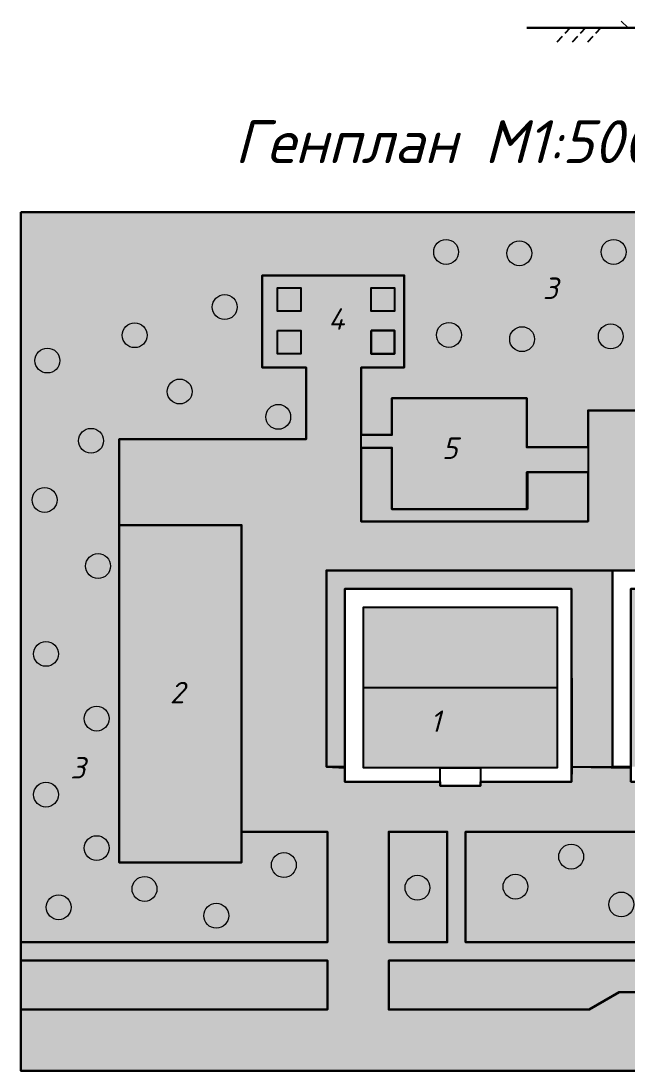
# Model space of a CAD drawing. Header units: millimetres. Extents: x 84778 to 227326, y -44398 to 146312.
# Drawn here: x 195943 to 205831, y -34821 to -17702 of the extents above; entities that cross this region are included whole.
import ezdxf

# ---------------------------------------------------------------- set-up
doc = ezdxf.new("R2010")
doc.units = ezdxf.units.MM
doc.header["$LTSCALE"] = 10
doc.linetypes.add('DASHED', pattern=[19.05, 12.7, -6.35])
for name, color, linetype, lineweight in [('Основная', 7, 'Continuous', 30), ('основной', 7, 'Continuous', 30), ('Тонкая', 7, 'Continuous', 25)]:
    doc.layers.add(name, color=color, linetype=linetype, lineweight=lineweight)
doc.layers.add('Размерная', color=7, linetype='Continuous')
doc.layers.add('Штриховка', color=7, linetype='DASHED')
doc.styles.add('Isocpeur', font='isocpeui.ttf')

msp = doc.modelspace()

# ---------------------------------------------------------------- hatches: boundary and pattern name
at = {"layer": 'Основная', "ltscale": 1000}
h = msp.add_hatch(color=9, dxfattribs=at)
h.paths.add_polyline_path([(200510.6, -22748), (200129.2, -22748), (200129.2, -23129.2), (200510.6, -23129.2)])
h.paths.add_polyline_path([(200510.6, -22052.8), (200129.2, -22052.8), (200129.2, -22434), (200510.6, -22434)])
h.paths.add_polyline_path([(202039.4, -22052.8), (201658, -22052.8), (201658, -22434), (202039.4, -22434)])
h.paths.add_polyline_path([(202039.4, -22748), (201658, -22748), (201658, -23129.2), (202039.4, -23129.2)])
for points in [[(201995.7, -24660.4), (201495.7, -24660.4), (201495.7, -25860.4), (205195.7, -25860.4), (205195.7, -25660.4), (205195.7, -25060.4), (204195.7, -25060.4), (204195.7, -25660.4), (201995.7, -25660.4)], [(205594.8, -26660.4), (200926.9, -26660.4), (200926.9, -29860.4), (201226.9, -29860.4), (201226.9, -26960.4), (204926.9, -26960.4), (204926.9, -29860.4), (205595.7, -29860.4)]]:
    msp.add_hatch(color=254, dxfattribs=at).paths.add_polyline_path(points)
h = msp.add_hatch(color=51, dxfattribs=at)
h.paths.add_polyline_path([(199543.2, -25921.1), (197543.2, -25921.1), (197543.2, -31421.1), (199543.2, -31421.1), (199543.2, -30921.1)])
h.paths.add_polyline_path([(198284.9, -28914), (198749.9, -28914), (198749.9, -28389), (198284.9, -28389)], flags=24)
h = msp.add_hatch(color=254, dxfattribs=at)
h.paths.add_polyline_path([(210263.6, -26659.1), (205595.7, -26659.1), (205595.7, -29859.1), (205895.7, -29877.6), (205895.7, -26959.1), (209595.7, -26959.1), (209595.7, -29859.1), (210264.5, -29858.9)], flags=17)
edge = h.paths.add_edge_path()
edge.add_line((205595.7, -29859.1), (205594.8, -26660.4))
edge.add_line((205594.8, -26660.4), (200926.9, -26660.4))
edge.add_line((200926.9, -26660.4), (200926.9, -29860.4))
edge.add_line((200926.9, -29860.4), (201226.9, -29879))
edge.add_line((201226.9, -29879), (201226.9, -26960.4))
edge.add_line((201226.9, -26960.4), (204926.9, -26960.4))
edge.add_line((204926.9, -26960.4), (204926.9, -29860.4))
edge.add_line((210264.5, -29859.1), (210263.6, -26659.1))
edge.add_line((210263.6, -26659.1), (205595.7, -26659.1))
edge.add_line((205595.7, -26659.1), (205595.7, -29859.1))
edge.add_line((205595.7, -29859.1), (205895.7, -29859.1))
h = msp.add_hatch(color=254, dxfattribs=at)
h.paths.add_polyline_path([(204690.6, -27260), (201532.1, -27260), (201532.1, -28569.5), (204690.6, -28569.5)])
h.paths.add_polyline_path([(204690.6, -28569.5), (201532.1, -28569.5), (201532.1, -29879), (204690.6, -29879)])
h.paths.add_polyline_path([(209359.4, -28568.2), (206200.9, -28568.2), (206200.9, -29877.6), (207450.5, -29877.6), (208109.7, -29877.6), (209359.4, -29877.6)])
h.paths.add_polyline_path([(209359.4, -27258.7), (206200.9, -27258.7), (206200.9, -28568.2), (209359.4, -28568.2)])
h.paths.add_polyline_path([(202529.2, -29380.7), (202937.5, -29380.7), (202937.5, -28855.7), (202529.2, -28855.7)], flags=24)
h.paths.add_polyline_path([(207198, -29379.4), (207606.3, -29379.4), (207606.3, -28854.4), (207198, -28854.4)], flags=24)
at = {"layer": 'основной', "ltscale": 1000}
h = msp.add_hatch(color=111, dxfattribs=at)
h.paths.add_polyline_path([(197543.2, -24521.1), (200595.7, -24521.1), (200595.7, -23351.2), (199878.6, -23351.2), (199878.6, -21851.2), (202195.7, -21851.2), (202195.7, -23351.2), (201495.7, -23351.2), (201495.7, -24451.2), (201995.7, -24451.2), (201995.7, -23851.2), (204195.7, -23851.2), (204195.7, -24651.2), (205195.7, -24651.2), (205195.7, -24051.2), (210034.4, -24051.2), (210034.4, -23851.2), (207534.4, -23851.2), (207534.4, -20821.1), (195943.2, -20821.1), (195943.2, -32721.1), (200943.2, -32721.1), (200943.2, -30921.1), (199543.2, -30921.1), (199543.2, -31421.1), (197543.2, -31421.1), (197543.2, -25921.1)])
h.paths.add_polyline_path([(197403.5, -26588.7, -1), (196997.8, -26588.7, -1)], flags=16)
h.paths.add_polyline_path([(196125.2, -25510.1, -1), (196530.9, -25510.1, -1)], flags=16)
h.paths.add_polyline_path([(196883, -24546.2, -1), (197288.7, -24546.2, -1)], flags=16)
h.paths.add_polyline_path([(196553.9, -28020.5, -1), (196148.2, -28020.5, -1)], flags=16)
h.paths.add_polyline_path([(198329.7, -23743, -1), (198735.4, -23743, -1)], flags=16)
h.paths.add_polyline_path([(196171.1, -23238.1, -1), (196576.8, -23238.1, -1)], flags=16)
h.paths.add_polyline_path([(197594.9, -22825, -1), (198000.6, -22825, -1)], flags=16)
h.paths.add_polyline_path([(197380.6, -29076.1, -1), (196974.9, -29076.1, -1)], flags=16)
h.paths.add_polyline_path([(199937.1, -24156.1, -1), (200342.8, -24156.1, -1)], flags=16)
h.paths.add_polyline_path([(199064.5, -22366, -1), (199470.2, -22366, -1)], flags=16)
h.paths.add_polyline_path([(196553.9, -30315.4, -1), (196148.2, -30315.4, -1)], flags=16)
h.paths.add_polyline_path([(197380.6, -31187.5, -1), (196974.9, -31187.5, -1)], flags=16)
h.paths.add_polyline_path([(202722.4, -22820.6, -1), (203128.1, -22820.6, -1)], flags=16)
h.paths.add_polyline_path([(202676.5, -21466.6, -1), (203082.2, -21466.6, -1)], flags=16)
h.paths.add_polyline_path([(203916.5, -22889.5, -1), (204322.2, -22889.5, -1)], flags=16)
h.paths.add_polyline_path([(203870.5, -21489.6, -1), (204276.3, -21489.6, -1)], flags=16)
h.paths.add_polyline_path([(205363.2, -22843.6, -1), (205768.9, -22843.6, -1)], flags=16)
h.paths.add_polyline_path([(205409.1, -21466.6, -1), (205814.8, -21466.6, -1)], flags=16)
h.paths.add_polyline_path([(206511.3, -22797.7, -1), (206917, -22797.7, -1)], flags=16)
h.paths.add_polyline_path([(206511.3, -21535.5, -1), (206917, -21535.5, -1)], flags=16)
h.paths.add_polyline_path([(202896.7, -32721.1), (202896.7, -30921.1), (201943.2, -30921.1), (201943.2, -32721.1)])
h.paths.add_polyline_path([(202209.1, -31833.7, -1), (202614.8, -31833.7, -1)], flags=16)
h.paths.add_polyline_path([(209688.6, -32721.1), (209688.6, -30921.1), (203196.7, -30921.1), (203196.7, -32721.1)])
h.paths.add_polyline_path([(203808.2, -31815.6, -1), (204213.9, -31815.6, -1)], flags=16)
h.paths.add_polyline_path([(204716.7, -31325.2, -1), (205122.4, -31325.2, -1)], flags=16)
h.paths.add_polyline_path([(205534.4, -32106.1, -1), (205940.1, -32106.1, -1)], flags=16)
h.paths.add_polyline_path([(206642.8, -31397.9, -1), (207048.5, -31397.9, -1)], flags=16)
h.paths.add_polyline_path([(207587.7, -32124.3, -1), (207993.4, -32124.3, -1)], flags=16)
h.paths.add_polyline_path([(208659.8, -31488.7, -1), (209065.5, -31488.7, -1)], flags=16)
h.paths.add_polyline_path([(209988.6, -32721.1), (210943.2, -32721.1), (210943.2, -30921.1), (209988.6, -30921.1)])
h.paths.add_polyline_path([(210246.3, -31514.4, -1), (210652, -31514.4, -1)], flags=16)
h.paths.add_polyline_path([(201943.2, -33021.1), (201943.2, -33821.1), (205211.3, -33821.1), (205700.7, -33536.2), (207047.4, -33536.2), (207556, -33821.1), (210943.2, -33821.1), (210943.2, -33021.1)])
h.paths.add_polyline_path([(200943.2, -33821.1), (200943.2, -33021.1), (195943.2, -33021.1), (195943.2, -33821.1)])
h.paths.add_polyline_path([(204369.8, -22322.4), (204834.7, -22322.4), (204834.7, -21797.4), (204369.8, -21797.4)], flags=24)
h.paths.add_polyline_path([(196659, -30140.6), (197123.8, -30140.6), (197123.8, -29615.6), (196659, -29615.6)], flags=24)
h.paths.add_polyline_path([(206439.1, -32387.6), (206903.9, -32387.6), (206903.9, -31862.6), (206439.1, -31862.6)], flags=24)
at = {"layer": 'Тонкая', "ltscale": 1000}
h = msp.add_hatch(color=254, dxfattribs=at)
h.paths.add_polyline_path([(210943.2, -20821.1), (209912.1, -20821.1), (209912.1, -22171), (209982.6, -22171), (209982.6, -22512.2), (209912.1, -22512.2), (209912.1, -23851.2), (210034.4, -23851.2), (210034.4, -24051.2), (205195.7, -24051.2), (205195.7, -24651.2), (205195.7, -25060.4), (205195.7, -25860.4), (201495.7, -25860.4), (201496, -26660.4), (205595.7, -26660.4), (205595.7, -26659.1), (210263.6, -26659.1), (210943.2, -26659.1)])
h.paths.add_polyline_path([(206670.1, -25072.4), (207153.1, -25072.4), (207153.1, -24540.7), (206670.1, -24540.7)], flags=24)
h = msp.add_hatch(color=93, dxfattribs=at)
edge = h.paths.add_edge_path()
edge.add_arc((196351.1, -30315.4), 202.9, 0, 360)
edge = h.paths.add_edge_path()
edge.add_arc((197177.7, -31187.5), 202.9, 0, 360)
edge = h.paths.add_edge_path()
edge.add_arc((197200.7, -26588.7), 202.9, 0, 360)
edge = h.paths.add_edge_path()
edge.add_arc((196351.1, -28020.5), 202.9, 0, 360)
edge = h.paths.add_edge_path()
edge.add_arc((197177.7, -29076.1), 202.9, 0, 360)
edge = h.paths.add_edge_path()
edge.add_arc((196374, -23238.1), 202.9, 0, 360)
edge = h.paths.add_edge_path()
edge.add_arc((196328.1, -25510.1), 202.9, 0, 360)
edge = h.paths.add_edge_path()
edge.add_arc((197085.9, -24546.2), 202.9, 0, 360)
edge = h.paths.add_edge_path()
edge.add_arc((197797.7, -22825), 202.9, 0, 360)
edge = h.paths.add_edge_path()
edge.add_arc((199267.4, -22366), 202.9, 0, 360)
edge = h.paths.add_edge_path()
edge.add_arc((198532.5, -23743), 202.9, 0, 360)
edge = h.paths.add_edge_path()
edge.add_arc((200140, -24156.1), 202.9, 0, 360)
edge = h.paths.add_edge_path()
edge.add_arc((202925.2, -22820.6), 202.9, 0, 360)
edge = h.paths.add_edge_path()
edge.add_arc((204119.3, -22889.5), 202.9, 0, 360)
edge = h.paths.add_edge_path()
edge.add_arc((202879.3, -21466.6), 202.9, 0, 360)
edge = h.paths.add_edge_path()
edge.add_arc((204073.4, -21489.6), 202.9, 0, 360)
edge = h.paths.add_edge_path()
edge.add_arc((205611.9, -21466.6), 202.9, 0, 360)
edge = h.paths.add_edge_path()
edge.add_arc((205566, -22843.6), 202.9, 0, 360)
edge = h.paths.add_edge_path()
edge.add_arc((206714.2, -22797.7), 202.9, 0, 360)
edge = h.paths.add_edge_path()
edge.add_arc((206714.2, -21535.5), 202.9, 0, 360)
edge = h.paths.add_edge_path()
edge.add_arc((202412, -31833.7), 202.9, 0, 360)
edge = h.paths.add_edge_path()
edge.add_arc((204011, -31815.6), 202.9, 0, 360)
edge = h.paths.add_edge_path()
edge.add_arc((204919.6, -31325.2), 202.9, 0, 360)
edge = h.paths.add_edge_path()
edge.add_arc((205737.2, -32106.1), 202.9, 0, 360)
edge = h.paths.add_edge_path()
edge.add_arc((206845.7, -31397.9), 202.9, 0, 360)
edge = h.paths.add_edge_path()
edge.add_arc((207790.5, -32124.3), 202.9, 0, 360)
edge = h.paths.add_edge_path()
edge.add_arc((208862.6, -31488.7), 202.9, 0, 360)
edge = h.paths.add_edge_path()
edge.add_arc((210449.1, -31514.4), 202.9, 0, 360)
h.paths.add_polyline_path([(209988.6, -30921.1), (209988.6, -32721.1)])
edge = h.paths.add_edge_path(flags=17)
edge.add_line((209988.6, -30921.1), (209988.6, -32721.1))
h = msp.add_hatch(color=254, dxfattribs=at)
h.paths.add_polyline_path([(201495.7, -23351.2), (202195.7, -23351.2), (202195.7, -21851.2), (199878.6, -21851.2), (199878.6, -23351.2), (200595.7, -23351.2), (200595.7, -24521.1), (201495.7, -24451.2)])
h.paths.add_polyline_path([(200510.6, -23129.2), (200129.2, -23129.2), (200129.2, -22748), (200510.6, -22748)], flags=16)
h.paths.add_polyline_path([(201658, -23129.2), (201658, -22748), (202039.4, -22748), (202039.4, -23129.2)], flags=16)
h.paths.add_polyline_path([(200510.6, -22434), (200129.2, -22434), (200129.2, -22052.8), (200510.6, -22052.8)], flags=16)
h.paths.add_polyline_path([(201658, -22434), (201658, -22052.8), (202039.4, -22052.8), (202039.4, -22434)], flags=16)
h.paths.add_polyline_path([(200868.3, -22824.2), (201333.1, -22824.2), (201333.1, -22299.2), (200868.3, -22299.2)], flags=24)
h = msp.add_hatch(color=254, dxfattribs=at)
h.paths.add_polyline_path([(205195.7, -24651.2), (204195.7, -24651.2), (204195.7, -23851.2), (201995.7, -23851.2), (201995.7, -24451.2), (201495.7, -24451.2), (201495.7, -24660.4), (201995.7, -24660.4), (201995.7, -25660.4), (204195.7, -25660.4), (204195.7, -25060.4), (205195.7, -25060.4)])
h.paths.add_polyline_path([(202724.5, -24929.8), (203187.2, -24929.8), (203187.2, -24404.8), (202724.5, -24404.8)], flags=24)
for points in [[(200926.9, -26660.4), (200926.9, -26659.1), (201496, -26659), (201495.7, -25860.4), (201495.7, -24660.4), (201495.7, -24451.2), (200595.7, -24521.1), (197543.2, -24521.1), (197543.2, -25921.1), (199543.2, -25921.1), (199543.2, -29860.4), (200926.9, -29860.4)], [(210943.2, -29858.7), (210264.5, -29858.7), (210264.5, -29858.9), (209595.7, -29859.1), (209595.7, -30104.2), (208109.7, -30104.2), (208109.7, -30169.3), (207450.5, -30169.3), (207450.5, -30104.2), (205895.7, -30104.2), (205895.7, -29877.6), (204931.3, -29879.1), (204926.9, -30105.5), (203440.9, -30105.5), (203440.9, -30170.6), (202781.7, -30170.6), (202781.7, -30105.5), (201226.9, -30105.5), (201226.9, -29879), (200926.9, -29860.4), (199543.2, -29860.4), (199543.2, -30921.1), (210943.2, -30921.1)], [(201943.2, -30921.1), (200943.2, -30921.1), (200943.2, -32721.1), (201943.2, -32721.1)], [(203196.7, -30921.1), (202896.7, -30921.1), (202896.7, -32721.1), (203196.7, -32721.1)], [(210942.9, -32736.4), (209988.6, -32721.1), (195943.2, -32721.1), (195943.2, -33021.1), (200943.2, -33021.1), (210938.4, -33021.1)], [(201943.2, -33021.1), (200943.2, -33021.1), (200943.2, -33821.1), (201943.2, -33821.1)], [(210943.2, -33821.1), (207556, -33821.1), (207047.4, -33536.2), (205700.7, -33536.2), (205211.3, -33821.1), (195943.2, -33821.1), (195943.2, -34821.1), (210943.2, -34821.1)]]:
    msp.add_hatch(color=254, dxfattribs=at).paths.add_polyline_path(points)

# ---------------------------------------------------------------- linework, layer by layer
for p, q in [((195943.2, -20821.1), (210943.2, -20821.1)), ((195943.2, -34821.1), (195943.2, -20821.1)), ((201532.1, -27260), (204690.6, -27260)), ((204690.6, -27260), (204690.6, -29879)), ((204690.6, -29879), (201532.1, -29879)), ((202781.7, -30170.6), (202781.7, -29879)), ((202781.7, -29879), (203440.9, -29879)), ((203440.9, -29879), (203440.9, -30170.6)), ((203440.9, -30170.6), (202781.7, -30170.6)), ((200943.2, -32721.1), (195943.2, -32721.1)), ((202896.7, -32721.1), (201943.2, -32721.1)), ((209688.6, -32721.1), (203196.7, -32721.1)), ((200943.2, -33021.1), (195943.2, -33021.1)), ((200943.2, -33821.1), (200943.2, -33021.1)), ((201943.2, -33821.1), (201943.2, -33021.1)), ((210943.2, -33021.1), (201943.2, -33021.1)), ((200943.2, -33821.1), (195943.2, -33821.1)), ((205211.3, -33821.1), (201943.2, -33821.1))]:
    msp.add_line(p, q)
at = {"color": 0}
msp.add_line((201532.1, -29879), (201532.1, -27260), dxfattribs=at)
for points in [[(200595.7, -21851.2), (201995.7, -21851.2), (202195.7, -21851.2), (202195.7, -23351.2), (201495.7, -23351.2), (201495.7, -24451.2), (201995.7, -24451.2), (201995.7, -24451.2)], [(201226.9, -26960.4), (201226.9, -30105.5), (202781.7, -30105.5), (202781.7, -29879), (201532.1, -29879), (201532.1, -27260), (204690.6, -27260), (204690.6, -29879), (203440.9, -29879), (203440.9, -30105.5), (204926.9, -30105.5), (204926.9, -26960.4), (201226.9, -26960.4)]]:
    msp.add_lwpolyline(points, dxfattribs=at)
for points in [[(205195.7, -25660.4), (205195.7, -25060.4), (204206.8, -25060.4), (204195.7, -25060.4), (204195.7, -25660.4), (201995.7, -25660.4), (201995.7, -24660.4), (201495.7, -24660.4), (201495.7, -25860.4), (205195.7, -25860.4)], [(201495.7, -24660.4), (201995.7, -24660.4), (201995.7, -25660.4), (204195.7, -25660.4), (204195.7, -25060.4), (205195.7, -25060.4), (205195.7, -25660.4)], [(205195.7, -25860.4), (201495.7, -25860.4), (201495.7, -24660.4)], [(200943.2, -30921.1), (199543.2, -30921.1), (199543.2, -25921.1), (197543.2, -25921.1), (197543.2, -31421.1), (199543.2, -31421.1), (199543.2, -30921.1)], [(205595.7, -29860.4), (205594.8, -26660.4), (200926.9, -26660.4), (200926.9, -29860.4), (201226.9, -29860.4), (201226.9, -29860.4)], [(210264.5, -29859.1), (210263.6, -26659.1), (205595.7, -26659.1), (205595.7, -29859.1), (205895.7, -29859.1), (205895.7, -29859.1)], [(201226.9, -29860.4), (201226.9, -26960.4), (204926.9, -26960.4), (204926.9, -29860.4), (205595.7, -29860.4)], [(201532.1, -28569.5), (204690.6, -28569.5)], [(201226.9, -29879), (201226.9, -30105.5), (202781.7, -30105.5)], [(203440.9, -30105.5), (204926.9, -30105.5), (204926.9, -29860.4)], [(200943.2, -30921.1), (200943.2, -32721.1)], [(201943.2, -30921.1), (201943.2, -32721.1)], [(202896.7, -30921.1), (202896.7, -32721.1)], [(203196.7, -30921.1), (203196.7, -32721.1)], [(205211.3, -33821.1), (205700.7, -33536.2), (207047.4, -33536.2), (207556, -33821.1)]]:
    msp.add_lwpolyline(points)
at = {"lineweight": 0}
for centre in [(202879.3, -21466.6), (204073.4, -21489.6), (205611.9, -21466.6), (199267.4, -22366), (197797.7, -22825), (202925.2, -22820.6), (204119.3, -22889.5), (205566, -22843.6), (196374, -23238.1), (198532.5, -23743), (200140, -24156.1), (197085.9, -24546.2), (196328.1, -25510.1), (197200.7, -26588.7), (196351.1, -28020.5), (197177.7, -29076.1), (196351.1, -30315.4), (197177.7, -31187.5), (204919.6, -31325.2), (200231.8, -31462.9), (197958.5, -31853), (202412, -31833.7), (204011, -31815.6), (196557.7, -32151.3), (205737.2, -32106.1), (199129.6, -32289)]:
    msp.add_circle(centre, 202.9, dxfattribs=at)
at = {"layer": 'Основная', "ltscale": 50}
msp.add_line((204197.5, -17815.4), (208552.6, -17815.4), dxfattribs=at)
at = {"layer": 'Основная'}
for p, q in [((202896.7, -30921.1), (201943.2, -30921.1)), ((209688.6, -30921.1), (203196.7, -30921.1))]:
    msp.add_line(p, q, dxfattribs=at)
at = {"layer": 'Основная', "ltscale": 1000}
for points in [[(195943.2, -20821.1), (195943.2, -34821.1), (210943.2, -34821.1), (210943.2, -20821.1), (195943.2, -20821.1)], [(200595.7, -24521.1), (200595.7, -23351.2), (199878.6, -23351.2), (199878.6, -21851.2), (202195.7, -21851.2), (202195.7, -23351.2), (201495.7, -23351.2), (201495.7, -24451.2), (201995.7, -24451.2), (201995.7, -23851.2), (204195.7, -23851.2), (204195.7, -24651.2), (205195.7, -24651.2), (205195.7, -24051.2), (210034.4, -24051.2), (210034.4, -23851.2), (207534.4, -23851.2), (207534.4, -20821.1)], [(195943.2, -33821.1), (200943.2, -33821.1), (200943.2, -33021.1), (195943.2, -33021.1), (195943.2, -32721.1), (200943.2, -32721.1), (200943.2, -30921.1), (199543.2, -30921.1), (199543.2, -25921.1), (197543.2, -25921.1), (197543.2, -24521.1), (200595.7, -24521.1), (200595.7, -23351.2), (199878.6, -23351.2), (199878.6, -21851.2), (202195.7, -21851.2), (202195.7, -23351.2), (201495.7, -23351.2), (201495.7, -24451.2), (201995.7, -24451.2), (201995.7, -23851.2), (204195.7, -23851.2), (204195.7, -24651.2), (205195.7, -24651.2), (205195.7, -24051.2), (210034.4, -24051.2)], [(197543.2, -25921.1), (197543.2, -24521.1), (200595.7, -24521.1), (200595.7, -23351.2), (199878.6, -23351.2), (199878.6, -21851.2), (202195.7, -21851.2), (202195.7, -23351.2), (201495.7, -23351.2), (201495.7, -24451.2), (201995.7, -24451.2), (201995.7, -23851.2), (204195.7, -23851.2), (204195.7, -24651.2), (205195.7, -24651.2), (205195.7, -24051.2), (210034.4, -24051.2), (210034.4, -23851.2), (209912.1, -23851.2)], [(200595.7, -23351.2), (200595.7, -24521.1)], [(209912.1, -23851.2), (210034.4, -23851.2), (210034.4, -24051.2), (205195.7, -24051.2), (205195.7, -24651.2), (204195.7, -24651.2), (204195.7, -23851.2), (201995.7, -23851.2), (201995.7, -24451.2)], [(199543.2, -30921.1), (199543.2, -31421.1), (197543.2, -31421.1), (197543.2, -25921.1), (197543.2, -24521.1), (200595.7, -24521.1)], [(200595.7, -24521.1), (197543.2, -24521.1), (197543.2, -25921.1)], [(199043.2, -24521.1), (200595.7, -24521.1)], [(201495.7, -24660.4), (201495.7, -25860.4), (205195.7, -25860.4), (205195.7, -25060.4), (204206.8, -25060.4), (204206.8, -25660.4), (201995.7, -25660.4), (201995.7, -24660.4), (201495.7, -24660.4)], [(201495.7, -24660.4), (201495.7, -25860.4), (205195.7, -25860.4), (205195.7, -25060.4)], [(201495.7, -24660.4), (201995.7, -24660.4), (201995.7, -25660.4), (204206.8, -25660.4), (204206.8, -25060.4), (205195.7, -25060.4)], [(197543.2, -25921.1), (199543.2, -25921.1), (199543.2, -30921.1), (200943.2, -30921.1), (200943.2, -32721.1), (195943.2, -32721.1), (195943.2, -33021.1), (200943.2, -33021.1), (200943.2, -33821.1), (195943.2, -33821.1)], [(197543.2, -25921.1), (197543.2, -31421.1), (199543.2, -31421.1), (199543.2, -30921.1)], [(200926.9, -29860.4), (200926.9, -26659.1), (210263.6, -26656.5), (210264.5, -29859.1), (209595.7, -29859.1), (209595.7, -30104.2), (208109.7, -30104.2), (208109.7, -30169.3), (207450.5, -30169.3), (207450.5, -30104.2), (205895.7, -30104.2), (205895.7, -29877.6), (204926.9, -29860.4), (204926.9, -30105.5), (203440.9, -30105.5), (203440.9, -30170.6), (202781.7, -30170.6), (202781.7, -30105.5), (201226.9, -30105.5), (201226.9, -29860.4), (200926.9, -29860.4), (200926.9, -26660.4)], [(201226.9, -29860.4), (200926.9, -29860.4), (200926.9, -26660.4), (210263.6, -26656.5), (210264.5, -29859.1)], [(205595.7, -29860.4), (205595.7, -26659.1), (200926.9, -26659.1), (200926.9, -29860.4), (201226.9, -29860.4), (201226.9, -30105.5), (202781.7, -30105.5), (202781.7, -30170.6), (203440.9, -30170.6), (203440.9, -30105.5), (204926.9, -30105.5), (204931.3, -29860.5)], [(205895.7, -29877.6), (205895.7, -30104.2), (207450.5, -30104.2), (207450.5, -30169.3), (208109.7, -30169.3), (208109.7, -30104.2), (209595.7, -30104.2), (209595.6, -29859.1), (210264.5, -29858.9), (210263.6, -26659.1), (205595.7, -26660.4), (200926.9, -26660.4), (200926.9, -29860.4), (201226.9, -29860.4)], [(205594.8, -26660.4), (210263.6, -26659.1), (210264.5, -29858.9), (209595.7, -29858.9), (209595.7, -26959.1), (205895.7, -26959.1), (205895.7, -30104.2)], [(201226.9, -29860.4), (201226.9, -26960.4), (204926.9, -26960.4), (204931.3, -29860.5)], [(201226.9, -29860.4), (201226.9, -30105.5), (202781.7, -30105.5), (202781.7, -30170.6), (203440.9, -30170.6), (203440.9, -30105.5), (204926.9, -30105.5), (204931.3, -29860.5)], [(205895.7, -29877.6), (204926.9, -29860.4)], [(205895.7, -29877.6), (204931.3, -29860.5)], [(202896.7, -30921.1), (202896.7, -32721.1), (201943.2, -32721.1), (201943.2, -30921.1), (202896.7, -30921.1)], [(201943.2, -32721.1), (201943.2, -30921.1), (202896.7, -30921.1), (202896.7, -32721.1), (201943.2, -32721.1)], [(201943.2, -30921.1), (201943.2, -32721.1), (202896.7, -32721.1), (202896.7, -30921.1), (201943.2, -30921.1)], [(203196.7, -30921.1), (203196.7, -32721.1), (209688.6, -32721.1), (209688.6, -30921.1), (203196.7, -30921.1)], [(203196.7, -32721.1), (203196.7, -30921.1), (209688.6, -30921.1), (209688.6, -32721.1), (203196.7, -32721.1)], [(203196.7, -30921.1), (203196.7, -32721.1), (209688.6, -32721.1), (209688.6, -30921.1), (203196.7, -30921.1)], [(203196.7, -30921.1), (203196.7, -32721.1), (209688.6, -32721.1), (209688.6, -30921.1), (203196.7, -30921.1)], [(210938.4, -33021.1), (201943.2, -33021.1), (201943.2, -33821.1), (205211.3, -33821.1), (205700.7, -33536.2), (207047.4, -33536.2)], [(201943.2, -33021.1), (210938.4, -33021.1)], [(201943.2, -33021.1), (201943.2, -33821.1), (205211.3, -33821.1), (205700.7, -33536.2), (207047.4, -33536.2), (207556, -33821.1), (210943.2, -33821.1)]]:
    msp.add_lwpolyline(points, dxfattribs=at)
at = {"layer": 'Основная'}
for points in [[(201995.7, -24451.2), (201995.7, -23851.2), (204195.7, -23851.2), (204195.7, -24651.2), (205195.7, -24651.2), (205195.7, -24051.2), (210034.4, -24051.2)], [(202896.7, -30921.1), (202896.7, -32721.1), (201943.2, -32721.1), (201943.2, -30921.1), (202896.7, -30921.1)], [(209688.6, -30921.1), (209688.6, -32721.1), (203196.7, -32721.1), (203196.7, -30921.1), (209688.6, -30921.1)]]:
    msp.add_lwpolyline(points, dxfattribs=at)
at = {"layer": 'Основная', "color": 0}
for points in [[(199043.2, -24521.1), (197543.2, -24521.1), (197543.2, -25921.1), (199543.2, -25921.1), (199543.2, -30921.1), (200943.2, -30921.1), (200943.2, -32721.1), (195943.2, -32721.1), (195943.2, -33021.1), (200943.2, -33021.1), (200943.2, -33821.1), (195943.2, -33821.1), (195943.2, -34821.1), (210943.2, -34821.1)], [(207047.4, -33536.2), (205700.7, -33536.2), (205211.3, -33821.1), (201943.2, -33821.1), (201943.2, -33021.1), (210938.4, -33021.1)]]:
    msp.add_lwpolyline(points, dxfattribs=at)
at = {"layer": 'Размерная', "linetype": 'Continuous', "lineweight": 20}
msp.add_line((205733.8, -17702.3), (205847, -17815.4), dxfattribs=at)
at = {"layer": 'Тонкая', "ltscale": 1000}
for points in [[(200595.7, -21851.2), (199878.6, -21851.2), (199878.6, -23351.2), (200595.7, -23351.2)], [(200595.7, -24521.1), (200595.7, -23351.2), (199878.6, -23351.2), (199878.6, -21851.2), (202195.7, -21851.2), (202195.7, -23351.2), (201495.7, -23351.2), (201495.7, -24451.2)], [(200510.6, -22052.8), (200510.6, -22434), (200129.2, -22434), (200129.2, -22052.8), (200510.6, -22052.8)], [(201658, -22434), (201658, -22052.8), (202039.4, -22052.8), (202039.4, -22434), (201658, -22434)], [(200129.2, -22748), (200510.6, -22748), (200510.6, -23129.2), (200129.2, -23129.2), (200129.2, -22748)], [(201658, -22748), (201658, -23129.2), (202039.4, -23129.2), (202039.4, -22748), (201658, -22748)], [(201495.7, -24451.2), (201995.7, -24451.2), (201995.7, -23851.2), (204195.7, -23851.2), (204195.7, -24651.2), (205195.7, -24651.2), (205195.7, -25060.4), (204195.7, -25060.4), (204195.7, -25660.4), (201995.7, -25660.4), (201995.7, -24660.4), (201495.7, -24660.4), (201495.7, -24451.2)], [(205195.7, -25660.4), (205195.7, -25860.4)], [(205595.7, -29859.1), (205594.8, -26660.4), (200926.9, -26660.4), (200926.9, -29860.4), (201226.9, -29879), (201226.9, -26960.4), (204926.9, -26960.4), (204926.9, -29860.4)], [(210263.6, -26659.1), (205595.7, -26659.1), (205595.7, -29859.1), (205895.7, -29877.6), (205895.7, -26959.1), (209595.7, -26959.1), (209595.7, -29859.1), (210264.5, -29858.9), (210263.6, -26659.1)], [(200943.2, -30921.1), (200943.2, -32721.1), (195943.2, -32721.1)], [(199543.2, -30921.1), (200943.2, -30921.1), (200943.2, -32721.1), (195943.2, -32721.1)], [(195943.2, -33021.1), (200943.2, -33021.1), (200943.2, -33821.1), (195943.2, -33821.1)], [(195943.2, -33821.1), (195943.2, -34821.1), (210943.2, -34821.1), (210943.2, -33821.1), (207556, -33821.1), (207047.4, -33536.2), (205700.7, -33536.2), (205211.3, -33821.1), (201943.2, -33821.1), (201943.2, -33021.1), (210938.4, -33021.1)]]:
    msp.add_lwpolyline(points, dxfattribs=at)
for points in [[(200129.2, -22052.8), (200510.6, -22052.8), (200510.6, -22434), (200129.2, -22434)], [(201658, -22052.8), (202039.4, -22052.8), (202039.4, -22434), (201658, -22434)], [(200129.2, -22748), (200510.6, -22748), (200510.6, -23129.2), (200129.2, -23129.2)], [(201658, -22748), (202039.4, -22748), (202039.4, -23129.2), (201658, -23129.2)]]:
    msp.add_lwpolyline(points, close=True, dxfattribs=at)
at = {"layer": 'Штриховка'}
for p, q in [((204904.5, -17815.4), (204672.1, -18059.8)), ((205154.5, -17815.4), (204922.1, -18059.8)), ((205404.5, -17815.4), (205172.1, -18059.8))]:
    msp.add_line(p, q, dxfattribs=at)

# ---------------------------------------------------------------- texts
at = {"style": 'Isocpeur'}
msp.add_text('Генплан М1:500', height=700, dxfattribs=at).set_placement((199429.2, -20019.1))
at = {"layer": 'Тонкая', "lineweight": 13, "style": 'Isocpeur'}
for s, p in [('3', (204457.3, -22234.9)), ('4', (200955.8, -22736.7)), ('5', (202812, -24842.3)), ('2', (198372.4, -28826.5)), ('1', (202616.7, -29293.2)), ('3', (196746.5, -30053.1))]:
    msp.add_text(s, height=350, dxfattribs=at).set_placement(p)

doc.saveas('drawing.dxf')
